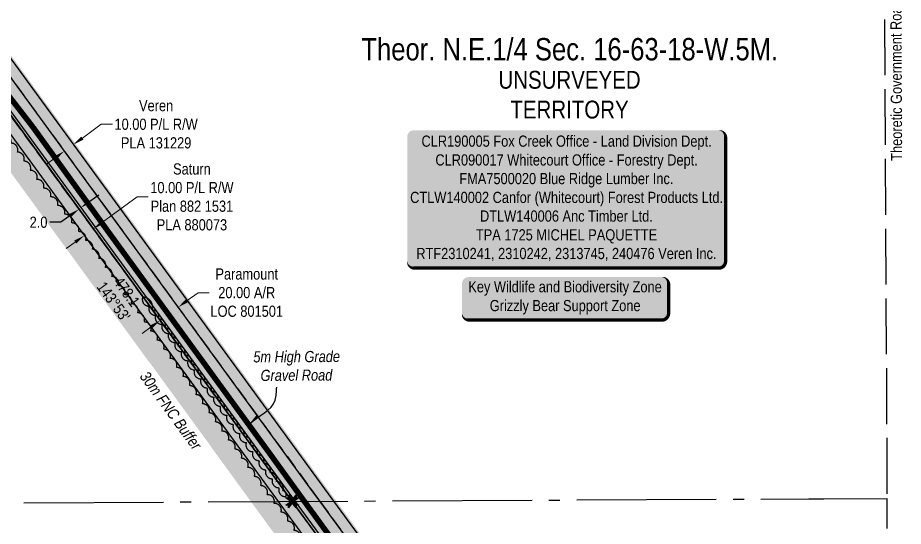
# Model space of a CAD drawing. Extents: x 518691 to 525422, y 6029591 to 6034645.
# Drawn here: x 522059 to 522852, y 6033708 to 6034164 of the extents above; entities that cross this region are included whole.
import ezdxf
from ezdxf.enums import TextEntityAlignment as Align

# ---------------------------------------------------------------- set-up
doc = ezdxf.new("R2010")
doc.units = 0
doc.header["$LTSCALE"] = 5
doc.header["$PDSIZE"] = 0.5
for name, pattern in [('0', [1, 1, 0]), ('foc-ACCESSROAD', [3.75, 2.5, -1.25]), ('foc-QUARTERLINE', [33, 25, -3, 2, -3]), ('foc-UNSURVEYED', [12.5, 10, -2.5])]:
    doc.linetypes.add(name, pattern=pattern)
for name, color, linetype, lineweight in [('AS-GENERAL', 48, 'Continuous', 18), ('C-RW-T', 13, 'Continuous', 9), ('F-AR-T', 190, 'Continuous', 9), ('F-RW-T', 190, 'Continuous', 9), ('T-TEXT', 48, 'Continuous', 18)]:
    doc.layers.add(name, color=color, linetype=linetype, lineweight=lineweight)
for name, color, linetype in [('AS-ROADS', 254, 'Continuous'), ('AS-WILDLIFE-BLOCK', 131, 'Continuous'), ('C-RW', 13, 'Continuous'), ('C-SYMBOL', 7, 'Continuous'), ('F-AR', 190, 'foc-ACCESSROAD'), ('F-RW', 190, 'Continuous'), ('L-BD', 7, 'Continuous'), ('L-MON', 1, 'Continuous'), ('L-QSEC', 8, 'foc-QUARTERLINE'), ('L-ROAD-T', 7, 'Continuous'), ('L-SECLBL', 7, 'Continuous'), ('L-UNS-T', 3, 'Continuous'), ('L-USEC', 7, 'foc-UNSURVEYED'), ('P-BUFFER-H 30m', 51, 'Continuous'), ('P-FNC BUFFER-T', 40, 'Continuous'), ('P-PROPOSED', 10, 'Continuous'), ('P-PROPOSED-H', 21, 'Continuous'), ('P-TXT', 4, 'Continuous'), ('T-BUSH', 110, '0')]:
    doc.layers.add(name, color=color, linetype=linetype)
doc.styles.add('175L', font='ARIALN.TTF', dxfattribs={"height": 20})
doc.styles.add('80', font='ARIALN.TTF', dxfattribs={"height": 10})
doc.styles.add('80CG', font='ARIALN.TTF', dxfattribs={"height": 10})
doc.styles.add('80L', font='ARIALN.TTF', dxfattribs={"height": 10})
doc.styles.add('80LS', font='ARIALNI.TTF', dxfattribs={"height": 10})
doc.dimstyles.new('Compass 5 000', dxfattribs={"dimscale": 5, "dimtxt": 9, "dimasz": 2, "dimexe": 0.2, "dimexo": 0.0625, "dimgap": 0.5, "dimtad": 0, "dimtih": 1, "dimtoh": 1, "dimzin": 0, "dimdsep": 46, "dimtxsty": '80CG', "dimcen": 0.1, "dimse1": 1, "dimse2": 1, "dimclrd": 256, "dimclrt": 256, "dimaunit": 1, "dimadec": 4, "dimazin": 0, "dimtfac": 0.06, "dimtofl": 0, "dimtmove": 0, "dimatfit": 1, "dimfxl": 0.2, "dimtolj": 1, "dimtzin": 0, "dimlwd": -1, "dimarcsym": 0})

# ---------------------------------------------------------------- blocks, each defined once
blk = doc.blocks.new('*U28')
h = blk.add_hatch(color=255)
edge = h.paths.add_edge_path()
edge.add_line((-136.5, -62.5), (136.5, -62.5))
edge.add_arc((136.5, -56.5), 6, 270, 360)
edge.add_line((142.5, -56.5), (142.5, 55))
edge.add_arc((136.5, 55), 6, 0, 90)
edge.add_line((136.5, 61), (-136.5, 61))
edge.add_arc((-136.5, 55), 6, 90, 180)
edge.add_line((-142.5, 55), (-142.5, -56.5))
edge.add_arc((-136.5, -56.5), 6, 180, 270)
at = {"color": 44, "flags": 128}
blk.add_lwpolyline([(-136.5, -62.5, 3, 3, 0), (136.5, -62.5, 3, 3, 0.414214), (142.5, -56.5, 3, 3, 0), (142.5, 55, 3, 0, 0.414214), (136.5, 61, 0, 0, 0), (-136.5, 61, 0, 0, 0.414214), (-142.5, 55, 0, 0, 0), (-142.5, -56.5, 0, 3, 0.414214)], format="xyseb", close=True, dxfattribs=at)
at = {"color": 44, "style": '80'}
blk.add_attdef('ENTER_TEXT_001', (-35.99, -5), '', height=10, dxfattribs=at)
blk = doc.blocks.new('*D36')
at = {"layer": 'C-RW-T', "transparency": 16777216}
for p, q in [((522117.36, 6034055.71), (522134.26, 6034068.04)), ((522134.26, 6034068.04), (522144.26, 6034068.04)), ((522093.12, 6034038.03), (522085.04, 6034032.14))]:
    blk.add_line(p, q, dxfattribs=at)
for points in [[(522116.38, 6034057.06), (522118.34, 6034054.36), (522109.28, 6034049.82)], [(522092.14, 6034039.38), (522094.1, 6034036.68), (522101.2, 6034043.92)]]:
    blk.add_solid(points, dxfattribs=at)
at = {"layer": 'Defpoints', "color": 0, "transparency": 16777216}
for p in [(522109.28, 6034049.82), (522139.03, 6034009.03), (522130.95, 6034003.13)]:
    blk.add_point(p, dxfattribs=at)
at = {"layer": 'C-RW-T', "transparency": 16777216, "insert": (522183.35, 6034068.04), "char_height": 10, "attachment_point": 5, "style": '80CG'}
blk.add_mtext('\\A1;Veren\\P10.00 P/L R/W\\PPLA 131229', dxfattribs=at)
blk = doc.blocks.new('*D45')
at = {"layer": 'Defpoints', "color": 0, "transparency": 16777216}
for p in [(522187.85, 6033925.12), (522171.69, 6033913.33), (522203.11, 6033904.2)]:
    blk.add_point(p, dxfattribs=at)
at = {"layer": 'F-AR-T', "transparency": 16777216}
for p, q in [((522211.19, 6033910.1), (522220.96, 6033917.22)), ((522220.96, 6033917.22), (522230.96, 6033917.22)), ((522178.86, 6033886.52), (522170.78, 6033880.63))]:
    blk.add_line(p, q, dxfattribs=at)
for points in [[(522210.2, 6033911.44), (522212.17, 6033908.75), (522203.11, 6033904.2)], [(522177.88, 6033887.87), (522179.85, 6033885.18), (522186.94, 6033892.41)]]:
    blk.add_solid(points, dxfattribs=at)
at = {"layer": 'F-AR-T', "transparency": 16777216, "insert": (522264.47, 6033917.22), "char_height": 10, "attachment_point": 5, "style": '80CG'}
blk.add_mtext('\\A1;Paramount\\P20.00 A/R\\PLOC 801501', dxfattribs=at)
blk = doc.blocks.new('*D51')
at = {"layer": 'Defpoints', "color": 0, "transparency": 16777216}
for p in [(522127.15, 6033974.39), (522146.4, 6033948), (522138.32, 6033942.11)]:
    blk.add_point(p, dxfattribs=at)
at = {"layer": 'F-RW-T', "transparency": 16777216}
for p, q in [((522135.23, 6033980.28), (522166.32, 6034002.96)), ((522166.32, 6034002.96), (522176.32, 6034002.96)), ((522111, 6033962.6), (522102.92, 6033956.71))]:
    blk.add_line(p, q, dxfattribs=at)
for points in [[(522134.25, 6033981.63), (522136.21, 6033978.93), (522127.15, 6033974.39)], [(522110.01, 6033963.95), (522111.98, 6033961.26), (522119.07, 6033968.5)]]:
    blk.add_solid(points, dxfattribs=at)
at = {"layer": 'F-RW-T', "transparency": 16777216, "insert": (522215.41, 6034002.96), "char_height": 10, "attachment_point": 5, "style": '80CG'}
blk.add_mtext('\\A1;Saturn\\P10.00 P/L R/W\\PPlan 882 1531\\PPLA 880073', dxfattribs=at)
blk = doc.blocks.new('TEMP')
h = blk.add_hatch(color=255)
h.dxf.hatch_style = 1
h.paths.add_polyline_path([(0, 0.25), (-0.67, 1.15), (-0.67, 0.67), (-1.15, 0.67), (-0.25, 0), (-1.15, -0.67), (-0.67, -0.67), (-0.67, -1.15), (0, -0.25), (0.67, -1.15), (0.67, -0.67), (1.15, -0.67), (0.25, 0), (1.15, 0.67), (0.67, 0.67), (0.67, 1.15)])
h.paths.add_polyline_path([(0.57, 0.85), (0.57, 0.57), (0.85, 0.57), (0.08, 0), (0.85, -0.57), (0.57, -0.57), (0.57, -0.85), (0, -0.08), (-0.57, -0.85), (-0.57, -0.57), (-0.85, -0.57), (-0.08, 0), (-0.85, 0.57), (-0.57, 0.57), (-0.57, 0.85), (0, 0.08)], flags=16)
h = blk.add_hatch(color=1)
h.dxf.hatch_style = 1
h.paths.add_polyline_path([(0, 0.08), (-0.57, 0.85), (-0.57, 0.57), (-0.85, 0.57), (-0.08, 0), (-0.85, -0.57), (-0.57, -0.57), (-0.57, -0.85), (0, -0.08), (0.57, -0.85), (0.57, -0.57), (0.85, -0.57), (0.08, 0), (0.85, 0.57), (0.57, 0.57), (0.57, 0.85)])
at = {"color": 1}
for p, q in [((-0.08, 0), (0.08, 0)), ((0, 0.08), (0, -0.08))]:
    blk.add_line(p, q, dxfattribs=at)
at = {"color": 255, "flags": 128}
blk.add_lwpolyline([(-0.25, 0), (-1.15, 0.67), (-0.67, 0.67), (-0.67, 1.15), (0, 0.25), (0.67, 1.15), (0.67, 0.67), (1.15, 0.67), (0.25, 0), (1.15, -0.67), (0.67, -0.67), (0.67, -1.15), (0, -0.25), (-0.67, -1.15), (-0.67, -0.67), (-1.15, -0.67)], close=True, dxfattribs=at)
at = {"color": 1, "flags": 128}
blk.add_lwpolyline([(-0.08, 0), (-0.85, 0.57), (-0.57, 0.57), (-0.57, 0.85), (0, 0.08), (0.57, 0.85), (0.57, 0.57), (0.85, 0.57), (0.08, 0), (0.85, -0.57), (0.57, -0.57), (0.57, -0.85), (0, -0.08), (-0.57, -0.85), (-0.57, -0.57), (-0.85, -0.57)], close=True, dxfattribs=at)
blk = doc.blocks.new('*D105')
at = {"layer": 'Defpoints', "color": 0, "transparency": 16777216}
for p in [(522114.28, 6033992.04), (522114.31, 6033991.99), (522115.93, 6033993.17)]:
    blk.add_point(p, dxfattribs=at)
at = {"layer": 'P-TXT', "transparency": 16777216}
for p, q in [((522123.97, 6033999.11), (522132.05, 6034005)), ((522106.2, 6033986.15), (522098.12, 6033980.25)), ((522098.12, 6033980.25), (522088.12, 6033980.25))]:
    blk.add_line(p, q, dxfattribs=at)
for points in [[(522122.99, 6034000.46), (522124.96, 6033997.76), (522115.89, 6033993.22)], [(522105.22, 6033987.49), (522107.18, 6033984.8), (522114.28, 6033992.04)]]:
    blk.add_solid(points, dxfattribs=at)
at = {"layer": 'P-TXT', "transparency": 16777216, "insert": (522078.1, 6033980.25), "char_height": 10, "attachment_point": 5, "style": '80CG'}
blk.add_mtext('\\A1;2.0', dxfattribs=at)
blk = doc.blocks.new('*U123')
h = blk.add_hatch(color=255)
edge = h.paths.add_edge_path()
edge.add_line((-86.5, -20), (86.5, -20))
edge.add_arc((86.5, -14), 6, 270, 360)
edge.add_line((92.5, -14), (92.5, 12.5))
edge.add_arc((86.5, 12.5), 6, 0, 90)
edge.add_line((86.5, 18.5), (-86.5, 18.5))
edge.add_arc((-86.5, 12.5), 6, 90, 180)
edge.add_line((-92.5, 12.5), (-92.5, -14))
edge.add_arc((-86.5, -14), 6, 180, 270)
at = {"color": 131, "flags": 128}
blk.add_lwpolyline([(-86.5, -20, 3, 3, 0), (86.5, -20, 3, 3, 0.414214), (92.5, -14, 3, 3, 0), (92.5, 12.5, 3, 0, 0.414214), (86.5, 18.5, 0, 0, 0), (-86.5, 18.5, 0, 0, 0.414214), (-92.5, 12.5, 0, 0, 0), (-92.5, -14, 0, 3, 0.414214)], format="xyseb", close=True, dxfattribs=at)
at = {"color": 131, "style": '80'}
blk.add_attdef('ENTER_TEXT_001', (-35.99, -5), '', height=10, dxfattribs=at)

msp = doc.modelspace()

# ---------------------------------------------------------------- hatches: boundary and pattern name
at = {"layer": 'P-BUFFER-H 30m'}
h = msp.add_hatch(color=256, dxfattribs=at)
h.dxf.hatch_style = 1
edge = h.paths.add_edge_path()
edge.add_line((522844.747, 6032942.539), (522843.567, 6032944.15))
edge.add_line((522843.567, 6032944.15), (522353.986, 6033612.885))
edge.add_line((522353.986, 6033612.885), (522281.043, 6033712.516))
edge.add_arc((522305.237, 6033730.229), 29.984, 216.106155, 216.209042, ccw=False)
edge.add_line((522281.011, 6033712.56), (522006.108, 6034089.462))
edge.add_line((522006.108, 6034089.462), (521945.102, 6034102.892))
edge.add_arc((521951.549, 6034132.176), 29.984, 217.588402, 257.584128, ccw=False)
edge.add_line((521927.789, 6034113.885), (521926.783, 6034115.192))
edge.add_line((521926.783, 6034115.192), (521355.316, 6033701.106))
edge.add_line((521355.316, 6033701.106), (521282.978, 6033648.693))
edge.add_line((521282.978, 6033648.693), (521220.863, 6033603.423))
edge.add_arc((521203.202, 6033627.655), 29.984, 180.271517, 306.08468, ccw=False)
edge.add_line((521173.218, 6033627.513), (521173.206, 6033629.979))
edge.add_arc((521203.191, 6033630.121), 29.984, 126.08468, 180.271517, ccw=False)
edge.add_line((521185.53, 6033654.353), (521246.516, 6033698.799))
edge.add_arc((521264.176, 6033674.568), 29.984, 125.92532, 126.08468, ccw=False)
edge.add_line((521246.583, 6033698.849), (521318.957, 6033751.287))
edge.add_line((521318.957, 6033751.287), (521915.582, 6034183.603))
edge.add_arc((521933.176, 6034159.322), 29.984, 37.588402, 125.927139, ccw=False)
edge.add_line((521956.936, 6034177.612), (521969.794, 6034160.909))
edge.add_line((521969.794, 6034160.909), (522031.259, 6034147.377))
edge.add_arc((522024.812, 6034118.094), 29.984, 36.106155, 77.584128, ccw=False)
edge.add_line((522049.038, 6034135.764), (522331.061, 6033749.1))
edge.add_line((522331.061, 6033749.1), (522403.987, 6033649.492))
edge.add_line((522403.987, 6033649.492), (522894.864, 6032978.987))
edge.add_line((522894.864, 6032978.987), (523031.754, 6032792.003))
edge.add_line((523031.754, 6032792.003), (523255.287, 6032490.823))
edge.add_arc((523231.209, 6032472.953), 29.984, 36.347782, 36.582397, ccw=False)
edge.add_line((523255.36, 6032490.724), (523327.669, 6032392.459))
edge.add_line((523327.669, 6032392.459), (523698.84, 6031887.466))
edge.add_line((523698.84, 6031887.466), (523760.357, 6031872.476))
edge.add_arc((523753.259, 6031843.344), 29.984, 38.307171, 76.305951, ccw=False)
edge.add_line((523776.788, 6031861.931), (524348.048, 6031138.776))
edge.add_arc((524324.519, 6031120.189), 29.984, 37.74167, 38.307171, ccw=False)
edge.add_line((524348.23, 6031138.543), (524369.315, 6031111.303))
edge.add_line((524369.315, 6031111.303), (524415.298, 6031062.576))
edge.add_arc((524393.49, 6031041.996), 29.984, 38.556384, 43.339832, ccw=False)
edge.add_line((524416.938, 6031060.685), (525097.242, 6030207.151))
edge.add_arc((525073.794, 6030188.462), 29.984, 29.646613, 38.556384, ccw=False)
edge.add_line((525099.853, 6030203.294), (525136.421, 6030139.045))
edge.add_arc((525110.362, 6030124.214), 29.984, -51.087541, 29.646613, ccw=False)
edge.add_line((525129.196, 6030100.882), (525076.58, 6030058.408))
edge.add_arc((525057.746, 6030081.739), 29.984, 218.912459, 308.912459, ccw=False)
edge.add_line((525034.415, 6030062.905), (525033.159, 6030064.461))
edge.add_arc((525056.491, 6030083.295), 29.984, 128.912459, 218.912459, ccw=False)
edge.add_line((525037.656, 6030106.626), (525069.116, 6030132.022))
edge.add_line((525069.116, 6030132.022), (525047.23, 6030170.476))
edge.add_line((525047.23, 6030170.476), (524369.312, 6031021.017))
edge.add_line((524369.312, 6031021.017), (524323.173, 6031069.91))
edge.add_arc((524344.981, 6031090.489), 29.984, 217.74167, 223.339832, ccw=False)
edge.add_line((524321.269, 6031072.136), (524299.324, 6031100.487))
edge.add_line((524299.324, 6031100.487), (523734.988, 6031814.877))
edge.add_line((523734.988, 6031814.877), (523672.863, 6031830.014))
edge.add_arc((523679.961, 6031859.146), 29.984, 216.315971, 256.305951, ccw=False)
edge.add_line((523655.801, 6031841.388), (523277.748, 6032355.745))
edge.add_line((523277.748, 6032355.745), (523205.486, 6032453.946))
edge.add_line((523205.486, 6032453.946), (522981.931, 6032755.156))
edge.add_arc((523006.009, 6032773.026), 29.984, 216.207959, 216.5824, ccw=False)
edge.add_line((522981.815, 6032755.313), (522844.747, 6032942.539))
at = {"layer": 'P-PROPOSED-H'}
h = msp.add_hatch(color=256, dxfattribs=at)
h.dxf.hatch_style = 1
h.paths.add_polyline_path([(522868.939, 6032960.253), (522867.758, 6032961.866), (522378.18, 6033630.598), (522305.237, 6033730.229), (522023.643, 6034116.304), (521951.549, 6034132.176), (521932.776, 6034156.563), (521337.723, 6033725.386), (521265.352, 6033672.95), (521203.202, 6033627.655), (521203.191, 6033630.121), (521264.176, 6033674.568), (521336.549, 6033727.006), (521933.176, 6034159.322), (521952.69, 6034133.972), (522024.812, 6034118.094), (522306.852, 6033731.409), (522379.794, 6033631.779), (522870.67, 6032961.274), (523007.618, 6032774.212), (523231.209, 6032472.953), (523303.518, 6032374.688), (523681.141, 6031860.916), (523753.259, 6031843.344), (524324.519, 6031120.189), (524346.501, 6031091.79), (524393.49, 6031041.996), (525073.794, 6030188.462), (525110.362, 6030124.214), (525057.746, 6030081.739), (525056.491, 6030083.295), (525107.784, 6030124.702), (525072.134, 6030187.338), (524391.979, 6031040.685), (524344.981, 6031090.489), (524322.945, 6031118.958), (523752.117, 6031841.565), (523679.961, 6031859.146), (523301.908, 6032373.503), (523229.6, 6032471.767), (523006.009, 6032773.026)])

# ---------------------------------------------------------------- linework, layer by layer
at = {"layer": 'AS-ROADS', "flags": 128}
for points, const_width in [([(521896.336, 6034219.606), (521934.438, 6034168.835), (521950.761, 6034151.252), (521995.389, 6034133.508), (522019.005, 6034123.728), (522034.573, 6034112.659), (522047.192, 6034099.029), (522073.127, 6034065.485)], 4.997), ([(522958.999, 6032852.197), (522882.939, 6032955.033), (522880.13, 6032958.95), (522855.037, 6032993.377), (522796.398, 6033073.685), (522743.347, 6033146.59), (522712.594, 6033188.87), (522614.392, 6033322.546), (522490.814, 6033491.993), (522384.456, 6033636.457), (522379.734, 6033642.832), (522359.255, 6033670.955), (522310.582, 6033737.795), (522284.435, 6033773.991), (522139.89, 6033972.699), (522073.127, 6034065.485)], 5)]:
    msp.add_lwpolyline(points, dxfattribs=dict(at, const_width=const_width))
at = {"layer": 'C-RW'}
for points in [[(522041.192, 6034143.167), (522329.459, 6033747.946), (522342.289, 6033730.414), (522841.132, 6033049.035), (522871.503, 6033007.552), (522891.878, 6032979.72), (522900.74, 6032967.615), (522921.514, 6032939.238), (522943.514, 6032909.187), (522994.456, 6032839.604), (523030.164, 6032790.831), (523190.963, 6032574.175), (523288.967, 6032646.915), (523345.554, 6032569.93), (523356.216, 6032555.425), (523357.401, 6032553.813), (523360.36, 6032549.788), (523432.681, 6032451.404), (523334.938, 6032379.24), (523534.399, 6032107.998)], [(522822.423, 6033057.653), (522329.939, 6033730.352), (522321.384, 6033742.045), (522035.342, 6034134.213)]]:
    msp.add_lwpolyline(points, dxfattribs=at)
at = {"layer": 'F-AR'}
for points in [[(522594.234, 6034635.846), (522455.234, 6034535.125), (522027.812, 6034225.425), (521961.137, 6034177.113), (521957.117, 6034174.2), (521948.983, 6034168.305), (521955.081, 6034160.383), (521962.961, 6034150.147), (522028.252, 6034135.773), (522035.342, 6034134.213), (522321.384, 6033742.045), (522329.938, 6033730.352), (522822.423, 6033057.653), (522840.146, 6033033.449), (522841.219, 6033031.984), (522849.007, 6033021.346), (522857.868, 6033009.243), (522871.59, 6032990.501), (522883.801, 6032973.82), (522891.878, 6032979.72), (523665.931, 6033545.254), (523765.549, 6033618.034)], [(522832.863, 6033009.527), (522378.18, 6033630.598), (522366.353, 6033646.752), (522363.396, 6033650.791), (522305.237, 6033730.229), (522028.379, 6034109.81)]]:
    msp.add_lwpolyline(points, dxfattribs=at)
at = {"layer": 'F-RW'}
for points in [[(522028.379, 6034109.81), (522305.237, 6033730.229), (522363.396, 6033650.791), (522366.353, 6033646.752), (522378.18, 6033630.598), (522832.863, 6033009.527)], [(523484.832, 6032107.746), (523293.866, 6032367.565), (523230.282, 6032454.078), (523221.56, 6032465.829), (522945.06, 6032839.356), (522894.116, 6032908.942), (522872.299, 6032938.995), (522871.847, 6032939.701), (522868.599, 6032943.861), (522867.528, 6032945.259), (522859.71, 6032955.939), (522841.478, 6032980.841), (522833.661, 6032991.521), (522824.8, 6033003.624), (522782.895, 6033060.863), (522370.357, 6033624.361), (522361.481, 6033636.486), (522358.53, 6033640.517), (522355.573, 6033644.556), (522294.353, 6033728.179), (522292.898, 6033730.168), (522028.463, 6034092.735)]]:
    msp.add_lwpolyline(points, dxfattribs=at)
at = {"layer": 'L-QSEC'}
for p, q in [((522064.862, 6033729.04), (522837.658, 6033732.915)), ((522767.817, 6033732.564), (522837.658, 6033732.914))]:
    msp.add_line(p, q, dxfattribs=at)
at = {"layer": 'L-USEC'}
for p, q in [((522833.571, 6034537.044), (522837.658, 6033732.915)), ((522839.701, 6033330.845), (522837.658, 6033732.914))]:
    msp.add_line(p, q, dxfattribs=at)
at = {"layer": 'T-BUSH', "flags": 128}
msp.add_lwpolyline([(522287.486, 6033579.02, 0.5205671), (522295.292, 6033585.262, 0.5205671), (522303.098, 6033591.505, 0.5205671), (522310.903, 6033597.747, 0.5205671), (522318.709, 6033603.989, 0.5205671), (522326.515, 6033610.232, 0.5205671), (522334.32, 6033616.474, 0.5205671), (522342.126, 6033622.716, 0.5205671), (522349.932, 6033628.958, 0.5205671), (522350.033, 6033637.14, 0.5205671), (522345.507, 6033646.018, 0.5205671), (522340.202, 6033654.489, 0.5205671), (522334.835, 6033662.919, 0.5205671), (522329.288, 6033671.234, 0.5205671), (522323.741, 6033679.548, 0.5205671), (522318.147, 6033687.83, 0.5205671), (522312.455, 6033696.046, 0.5205671), (522306.763, 6033704.261, 0.5205671), (522301.071, 6033712.477, 0.5205671), (522295.199, 6033720.559, 0.5205671), (522289.004, 6033728.402, 0.5205671), (522282.809, 6033736.245, 0.5205671), (522276.973, 6033744.355, 0.5205671), (522271.261, 6033752.557, 0.5205671), (522265.464, 6033760.699, 0.5205671), (522259.667, 6033768.841, 0.5205671), (522253.87, 6033776.982, 0.5205671), (522248.073, 6033785.124, 0.5205671), (522242.275, 6033793.266, 0.5205671), (522236.478, 6033801.407, 0.5205671), (522230.681, 6033809.549, 0.5205671), (522224.884, 6033817.691, 0.5205671), (522219.087, 6033825.833, 0.5205671), (522213.289, 6033833.974, 0.5205671), (522207.492, 6033842.116, 0.5205671), (522201.695, 6033850.258, 0.5205671), (522195.898, 6033858.399, 0.5205671), (522190.101, 6033866.541, 0.5205671), (522184.303, 6033874.683, 0.5205671), (522178.506, 6033882.825, 0.5205671), (522172.709, 6033890.966, 0.5205671), (522166.912, 6033899.108, 0.5205671), (522161.115, 6033907.25, 0.5205671), (522155.317, 6033915.391, 0.5205671), (522149.52, 6033923.533, 0.5205671), (522143.723, 6033931.675, 0.5205671), (522137.926, 6033939.816, 0.5205671), (522132.129, 6033947.958, 0.5205671), (522126.331, 6033956.1, 0.5205671), (522120.346, 6033964.099, 0.5205671), (522114.069, 6033971.877, 0.5205671), (522107.792, 6033979.654, 0.5205671), (522101.515, 6033987.432, 0.5205671), (522095.238, 6033995.21, 0.5205671), (522088.961, 6034002.988, 0.5205671), (522082.684, 6034010.765, 0.5205671), (522076.561, 6034018.66, 0.5205671), (522070.787, 6034026.818, 0.5205671), (522065.012, 6034034.975, 0.5205671), (522059.237, 6034043.133, 0.5205671), (522053.349, 6034051.204, 0.5205671), (522046.967, 6034058.896, 0.5205671), (522040.586, 6034066.588, 0.5205671), (522034.204, 6034074.28, 0.5205671), (522027.823, 6034081.973, 0.5205671), (522021.441, 6034089.665, 0.5205671), (522015.059, 6034097.357, 0.5205671), (522007.154, 6034102.912, 0.5205671), (521997.801, 6034106.436, 0.5205671), (521988.449, 6034109.961, 0.5205671), (521979.096, 6034113.485, 0.5205671), (521969.743, 6034117.01, 0.5205671), (521960.391, 6034120.534, 0.5205671), (521951.038, 6034124.059, 0.5205671), (521941.685, 6034127.584, 0.5205671), (521932.333, 6034131.108, 0.5205671), (521923.515, 6034129.709, 0.5205671), (521915.139, 6034124.257, 0.5205671), (521906.763, 6034118.804, 0.5205671), (521898.386, 6034113.351, 0.5205671), (521890.01, 6034107.898, 0.5205671), (521880.828, 6034106.774, 0.5205671), (521873.659, 6034108.295, 0.5205671)], format="xyb", dxfattribs=at)
msp.add_lwpolyline([(522171.323, 6033913.22, 0.5205671), (522177.121, 6033905.078, 0.5205671), (522182.919, 6033896.937, 0.5205671), (522188.716, 6033888.796, 0.5205671), (522194.514, 6033880.654, 0.5205671), (522200.312, 6033872.513, 0.5205671), (522206.11, 6033864.372, 0.5205671), (522211.908, 6033856.23, 0.5205671), (522217.706, 6033848.089, 0.5205671), (522223.504, 6033839.948, 0.5205671), (522229.301, 6033831.806, 0.5205671), (522235.099, 6033823.665, 0.5205671), (522240.897, 6033815.524, 0.5205671), (522246.695, 6033807.382, 0.5205671), (522252.493, 6033799.241, 0.5205671), (522258.291, 6033791.1, 0.5205671), (522264.089, 6033782.958, 0.5205671), (522269.886, 6033774.817, 0.5205671), (522275.684, 6033766.675, 0.5205671), (522281.511, 6033758.555, 0.5205671), (522287.45, 6033750.516, 0.5205671), (522293.39, 6033742.478, 0.5205671), (522299.363, 6033734.464, 0.5205671), (522296.887, 6033739.816, 0.5205671), (522291.139, 6033747.993, 0.5205671), (522285.391, 6033756.169, 0.5205671), (522279.643, 6033764.346, 0.5205671), (522273.778, 6033772.439, 0.5205671), (522267.897, 6033780.52, 0.5205671), (522262.015, 6033788.601, 0.5205671), (522256.134, 6033796.683, 0.5205671), (522250.253, 6033804.764, 0.5205671), (522244.372, 6033812.845, 0.5205671), (522238.49, 6033820.926, 0.5205671), (522232.609, 6033829.008, 0.5205671), (522226.728, 6033837.089, 0.5205671), (522220.847, 6033845.17, 0.5205671), (522214.965, 6033853.252, 0.5205671), (522209.084, 6033861.333, 0.5205671), (522203.203, 6033869.414, 0.5205671), (522197.322, 6033877.496, 0.5205671), (522191.44, 6033885.577, 0.5205671), (522185.559, 6033893.658, 0.5205671), (522179.678, 6033901.739, 0.5205671)], format="xyb", close=True, dxfattribs=at)

# ---------------------------------------------------------------- block references
at = {"layer": 'AS-WILDLIFE-BLOCK'}
ref = msp.add_blockref('*U123', (522549.617, 6033912.704), dxfattribs=at)
ref.add_attrib('ENTER_TEXT_001', 'Key Wildlife and Biodiversity Zone', (522462.844, 6033917.511), dxfattribs={"layer": '0', "color": 131, "height": 10, "style": '80'})
ref.add_attrib('ENTER_TEXT_002', 'Grizzly Bear Support Zone', (522482.052, 6033900.667), dxfattribs={"layer": '0', "color": 131, "height": 10, "style": '80'})
at = {"layer": 'L-MON', "xscale": 4.997399999999995, "yscale": 4.997399999999995, "zscale": 4.997399999999995}
msp.add_blockref('TEMP', (522305.237, 6033730.229), dxfattribs=at)
at = {"layer": 'L-SECLBL'}
ref = msp.add_blockref('*U28', (522550.614, 6034001.746), dxfattribs=at)
ref.add_attrib('ENTER_TEXT_001', 'CLR190005 Fox Creek Office - Land Division Dept.', (522420.935, 6034047.974), dxfattribs={"layer": '0', "color": 44, "height": 10, "style": '80'})
ref.add_attrib('ENTER_TEXT_002', 'CLR090017 Whitecourt Office - Forestry Dept.', (522433.356, 6034031.13), dxfattribs={"layer": '0', "color": 44, "height": 10, "style": '80'})
ref.add_attrib('ENTER_TEXT_003', 'FMA7500020 Blue Ridge Lumber Inc.', (522454.782, 6034014.422), dxfattribs={"layer": '0', "color": 44, "height": 10, "style": '80'})
ref.add_attrib('ENTER_TEXT_004', 'CTLW140002 Canfor (Whitecourt) Forest Products Ltd.', (522410.754, 6033997.578), dxfattribs={"layer": '0', "color": 44, "height": 10, "style": '80'})
ref.add_attrib('ENTER_TEXT_005', 'DTLW140006 Anc Timber Ltd.', (522473.312, 6033980.871), dxfattribs={"layer": '0', "color": 44, "height": 10, "style": '80'})
ref.add_attrib('ENTER_TEXT_006', 'TPA 1725 MICHEL PAQUETTE', (522469.612, 6033964.026), dxfattribs={"layer": '0', "color": 44, "height": 10, "style": '80'})
ref.add_attrib('ENTER_TEXT_007', 'RTF2310241, 2310242, 2313745, 240476 Veren Inc.', (522416.262, 6033947.319), dxfattribs={"layer": '0', "color": 44, "height": 10, "style": '80'})

# ---------------------------------------------------------------- texts
at = {"layer": 'C-SYMBOL', "color": 3, "style": '175L'}
msp.add_text('Theor. N.E.1/4 Sec. 16-63-18-W.5M.', height=20, dxfattribs=at).set_placement((522553.643, 6034119.325), align=Align.BOTTOM_CENTER)
at = {"layer": 'L-BD', "style": '80L'}
msp.add_text("143°53'", height=9.9948, rotation=306.1062, dxfattribs=at).set_placement((522145.261, 6033909.278), align=Align.MIDDLE)
at = {"layer": 'L-BD', "insert": (522161.121, 6033921.062), "char_height": 9.9948, "width": 25.13171, "attachment_point": 2, "rotation": 306.1062, "style": '80L', "bg_fill": 1, "box_fill_scale": 1.15, "bg_fill_color": 51, "bg_fill_transparency": 0}
msp.add_mtext('478.1', dxfattribs=at)
at = {"layer": 'L-ROAD-T', "style": '80L'}
msp.add_text('Theoretic Government Road Allowance', height=10, rotation=90.250368, dxfattribs=at).set_placement((522845.774, 6034135.313), align=Align.MIDDLE_CENTER)
at = {"layer": 'L-UNS-T', "color": 3, "insert": (522553.444, 6034094.481), "char_height": 16, "attachment_point": 5, "style": '80L'}
msp.add_mtext_dynamic_manual_height_columns('UNSURVEYED TERRITORY', width=126.41375, gutter_width=47.5, heights=[0], dxfattribs=at)

# ---------------------------------------------------------------- dimensions: what is measured, and where the dimension line sits
at = {"layer": 'C-RW-T'}
dim = msp.add_linear_dim(base=(522109.28, 6034049.816), p1=(522130.949, 6034003.134), p2=(522139.03, 6034009.029), angle=36.106389, text='Veren\\P10.00 P/L R/W\\PPLA 131229', dimstyle='Compass 5 000', dxfattribs=at)
dim.commit()
dim.dimension.update_dxf_attribs({"geometry": '*D36', "text_midpoint": (522183.347, 6034068.036), "dimtype": 161})
at = {"layer": 'F-AR-T'}
dim = msp.add_linear_dim(base=(522203.107, 6033904.205), p1=(522171.689, 6033913.328), p2=(522187.853, 6033925.118), angle=36.106421, text='Paramount\\P20.00 A/R\\PLOC 801501', dimstyle='Compass 5 000', dxfattribs=at)
dim.commit()
dim.dimension.update_dxf_attribs({"geometry": '*D45', "text_midpoint": (522264.471, 6033917.225), "dimtype": 161})
at = {"layer": 'F-RW-T'}
dim = msp.add_linear_dim(base=(522127.153, 6033974.388), p1=(522138.318, 6033942.112), p2=(522146.396, 6033948.004), angle=36.106184, text='Saturn\\P10.00 P/L R/W\\PPlan 882 1531\\PPLA 880073', dimstyle='Compass 5 000', dxfattribs=at)
dim.commit()
dim.dimension.update_dxf_attribs({"geometry": '*D51', "text_midpoint": (522215.41, 6034002.958), "dimtype": 161})
at = {"layer": 'P-TXT', "color": 6}
dim = msp.add_aligned_dim(p1=(522115.928, 6033993.171), p2=(522114.312, 6033991.992), distance=-0.057, text='2.0', dimstyle='Compass 5 000', dxfattribs=at)
dim.commit()
dim.dimension.update_dxf_attribs({"geometry": '*D105', "text_midpoint": (522078.1, 6033980.253)})

# ---------------------------------------------------------------- leaders
at = {"layer": 'AS-GENERAL', "path_type": 1}
msp.add_leader([(522267.095, 6033799.807), (522290.018, 6033820.912), (522291.282, 6033832.637)], dimstyle='Compass 5 000', override={"dimgap": 0.5, "dimtad": 0}, dxfattribs=at)

# ---------------------------------------------------------------- next in the draw order: texts
at = {"layer": 'P-FNC BUFFER-T', "insert": (522176.031, 6033848.277), "char_height": 9.99474, "attachment_point": 1, "rotation": 306.106155, "style": '80LS', "bg_fill": 2}
msp.add_mtext_dynamic_manual_height_columns('\\pi0.38526;30m FNC Buffer', width=83.85098, gutter_width=49.947, heights=[0], dxfattribs=at)

# ---------------------------------------------------------------- next in the draw order: linework, layer by layer
at = {"layer": 'P-PROPOSED'}
for points in [[(523679.961, 6031859.146), (523301.908, 6032373.503), (523229.6, 6032471.767), (523006.009, 6032773.026), (522868.939, 6032960.253), (522868.939, 6032960.253), (522867.758, 6032961.866), (522378.18, 6033630.598), (522305.237, 6033730.229), (522023.643, 6034116.304)], [(522024.812, 6034118.094), (522306.852, 6033731.409), (522379.794, 6033631.779), (522870.67, 6032961.274), (523007.618, 6032774.212), (523231.209, 6032472.953), (523303.518, 6032374.688), (523681.141, 6031860.916)]]:
    msp.add_lwpolyline(points, dxfattribs=at)

# ---------------------------------------------------------------- next in the draw order: texts
at = {"layer": 'T-TEXT', "insert": (522269.892, 6033864.738), "char_height": 9.98954, "attachment_point": 1, "rotation": 0.285255, "style": '80LS', "bg_fill": 3, "box_fill_scale": 1.1, "bg_fill_color": 256, "bg_fill_transparency": 0}
msp.add_mtext_dynamic_manual_height_columns('\\pi0.44858;5m High Grade \\P\\pi6.8607;Gravel Road', width=77.41322, gutter_width=50, heights=[0], dxfattribs=at)

doc.saveas('drawing.dxf')
